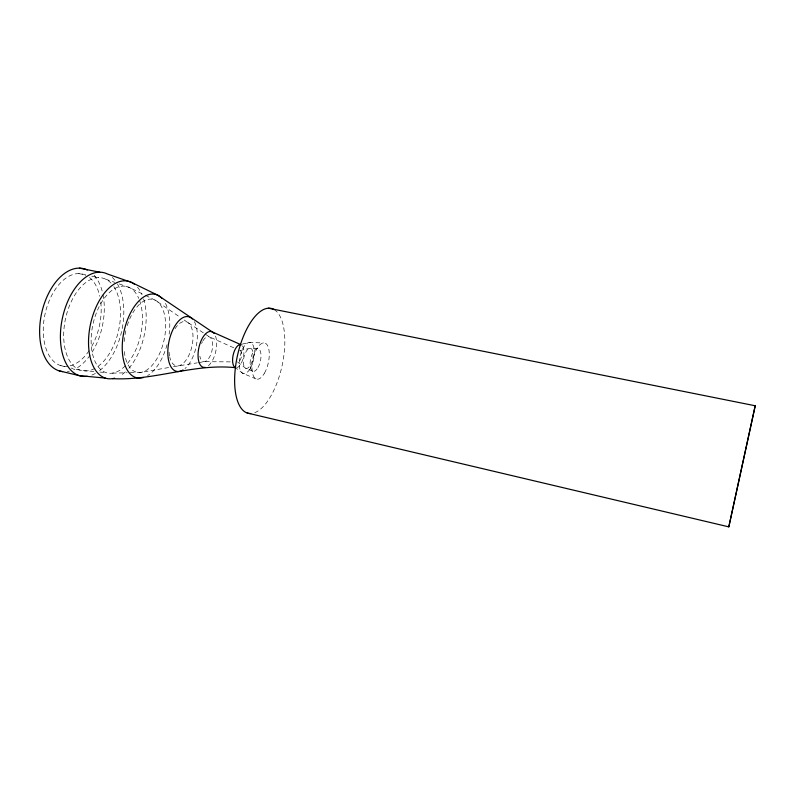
<?xml version="1.0" encoding="UTF-8"?>
<svg xmlns="http://www.w3.org/2000/svg" width="795" height="795" viewBox="0 0 795 795"><rect width="100%" height="100%" fill="white"/><g stroke="black" fill="none" stroke-linecap="round" stroke-linejoin="round"><path stroke-width="0.6" stroke-dasharray="3.98 2.98" d="M242.246 344.106L249.123 342.476L263.384 342.933M239.673 350.665L249.759 348.299L257.222 348.548M168.629 367.548L140.804 372.398L128.432 372.726M173.469 366.714L197.339 362.818M198.531 362.619L204.484 361.665L232.08 361.894M112.343 373.153L127.19 372.756M93.85 371.484L80.524 370.261L71.182 368.055M99.912 372.05L105.964 372.607M78.785 273.589L85.85 275.01M91.753 276.193L98.819 277.614M60.668 365.581L66.512 366.962M105.745 279.204L114.738 282.364M119.23 283.944L129.346 287.492L144.422 294.895M252.641 371.166L245.715 368.274L237.407 361.864A5.764 2.564 -77.7 0 0 241.233 357.392A5.764 2.564 -77.7 0 0 240.338 350.764M256.089 378.927L242.863 373.382L236.264 368.264M233.72 347.793L209.463 336.911L204.375 333.532M145.505 295.422L155.194 300.182L180.117 317.245M203.361 332.857L184.102 319.978M242.445 345.855A11.766 5.237 -77.7 0 1 243.121 358.396A11.766 5.237 -77.7 0 1 236.691 367.697M194.377 321.627A27.984 13.823 -77.7 0 1 184.967 368.542M165.449 303.352A42.741 22.479 -77.7 0 1 169.136 334.178M167.03 344.722A42.741 22.479 -77.7 0 1 147.602 375.608M137.525 287.234A49.807 27.437 -77.7 0 1 142.096 294.776M143.607 298.87A49.807 27.437 -77.7 0 1 127.846 369.437M125.352 371.901A49.807 27.437 -77.7 0 1 119.906 375.926M112.324 277.405A52.947 30.339 -77.7 0 1 116.815 282.921M117.441 283.964A52.947 30.339 -77.7 0 1 98.421 371.503M95.42 373.411A52.947 30.339 -77.7 0 1 90.749 375.449M94.088 275.199A52.569 31.045 -77.7 0 1 102.495 292.401M103.012 294.756A52.569 31.045 -77.7 0 1 91.455 353.189M90.143 355.136A52.569 31.045 -77.7 0 1 73.557 369.755M69.374 371.156A52.569 31.045 -77.7 0 1 67.297 371.533M89.497 277.495A47.094 27.815 -77.7 0 1 99.802 296.316M100.776 302.15A47.094 27.815 -77.7 0 1 90.342 348.767M89.05 350.754A47.094 27.815 -77.7 0 1 70.049 365.849M67.923 366.237A47.094 27.815 -77.7 0 1 44.719 315.625A47.094 27.815 -77.7 0 1 85.86 275.209M94.943 368.353A47.432 27.179 -77.7 0 1 65.22 320.087A47.432 27.179 -77.7 0 1 111.678 283.805M113.824 286.607A47.432 27.179 -77.7 0 1 118.604 330.362A47.432 27.179 -77.7 0 1 95.847 367.837M125.381 365.73A44.311 24.436 -77.7 0 1 93.234 356.617A44.311 24.436 -77.7 0 1 105.029 297.29A44.311 24.436 -77.7 0 1 138.767 298.413M139.562 300.411A44.311 24.436 -77.7 0 1 126.147 364.935M127.22 325.612A37.325 19.676 -77.7 0 1 160.59 305.111A37.325 19.676 -77.7 0 1 153.216 364.09A37.325 19.676 -77.7 0 1 124.189 349.87M124.199 341.552A37.325 19.676 -77.7 0 1 126.514 328.007M175.049 328.723A22.618 11.21 -77.7 0 1 191.724 328.166A22.618 11.21 -77.7 0 1 185.811 360.463A22.618 11.21 -77.7 0 1 169.812 357.323M169.564 356.13A22.618 11.21 -77.7 0 1 169.077 350.853M202.934 340.816A12.76 6.042 -77.7 0 1 212.027 340.548A12.76 6.042 -77.7 0 1 208.33 358.952A12.76 6.042 -77.7 0 1 199.853 356.17M201.562 343.549A12.76 6.042 -77.7 0 1 202.447 341.671M215.495 336.106A18.305 8.646 -77.7 0 1 208.24 365.819M274.215 309.623A53.682 22.876 -77.7 0 1 282.682 362.818A53.682 22.876 -77.7 0 1 254.261 412.853M264.487 373.133A18.494 7.87 -77.7 0 0 265.411 343.281A18.494 7.87 -77.7 0 0 252.005 366.734A18.494 7.87 -77.7 0 0 264.487 373.133M250.276 368.423A15.88 6.956 -77.7 0 0 250.912 342.774A15.88 6.956 -77.7 0 0 239.225 362.918A15.88 6.956 -77.7 0 0 250.276 368.423M250.534 365.044A10.275 4.482 -77.7 0 0 250.922 348.478A10.275 4.482 -77.7 0 0 243.389 361.566A10.275 4.482 -77.7 0 0 250.534 365.044M258.027 367.499A11.627 4.999 -77.7 0 0 258.514 348.757A11.627 4.999 -77.7 0 0 250.057 363.563A11.627 4.999 -77.7 0 0 258.027 367.499"/><path stroke-width="1.19" d="M268.412 308.202L755.24 405.778L728.806 526.866L247.175 412.993M728.806 526.866L755.25 405.47M235.469 367.678C193.831 363.265 154.041 380.964 112.483 378.649M105.308 378.092L79.331 375.647L59.198 370.868M79.421 268.134L99.763 272.188M241.302 344.861L212.176 331.873L157.947 295.313L131.582 282.434L107.474 274.017A52.947 30.339 -77.7 0 0 62.109 319.61A52.947 30.339 -77.7 0 0 87.261 376.264M205.04 367.37A18.305 8.646 -77.7 0 1 199.316 345.885A18.305 8.646 -77.7 0 1 214.064 333.453M183.059 369.943A27.984 13.823 -77.7 0 1 168.699 342.903A27.984 13.823 -77.7 0 1 192.44 318.974M143.507 377.466A42.741 22.479 -77.7 0 1 124.338 329.975A42.741 22.479 -77.7 0 1 162.091 298.473M114.589 378.191A49.807 27.437 -77.7 0 1 90.382 324.718A49.807 27.437 -77.7 0 1 134.275 284.123M62.606 371.593A52.569 31.045 -77.7 0 1 42.095 311.233A52.569 31.045 -77.7 0 1 87.311 270.002M235.33 367.538A11.766 5.237 -77.7 0 1 233.064 355.454A11.766 5.237 -77.7 0 1 239.951 344.642M250.733 413.529A53.682 22.876 -77.7 0 1 237.586 355.037A53.682 22.876 -77.7 0 1 274.215 309.623"/></g></svg>
